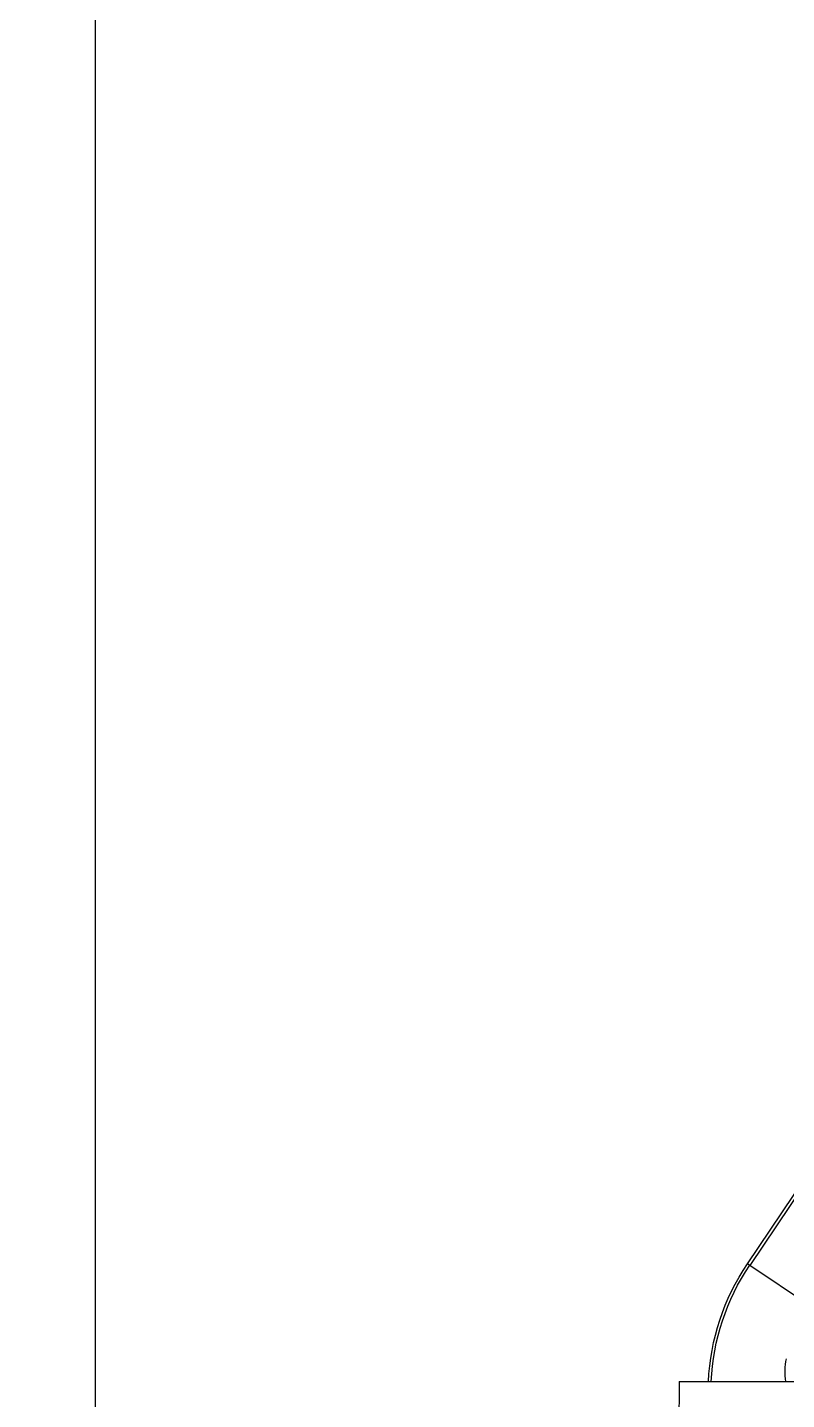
# Model space of a CAD drawing. Header units: millimetres. Extents: x -225363 to 347188, y -782467 to 813415.
# Drawn here: x 50792.6 to 50891.7, y 20523.5 to 20702.6 of the extents above; entities that cross this region are included whole.
import ezdxf

# ---------------------------------------------------------------- set-up
doc = ezdxf.new("R2010")
doc.units = ezdxf.units.MM

# ---------------------------------------------------------------- blocks, each defined once
blk = doc.blocks.new('MB bom')
at = {"color": 8, "linetype": 'Continuous'}
for p, q in [((-199063.15, 638538.09), (-199063.15, 638603.04)), ((-199003.15, 638577.48), (-199047.96, 638547.31)), ((-199047.75, 638547.01), (-199002.95, 638577.18)), ((-199053.21, 638555.11), (-199047.96, 638547.31)), ((-199047.96, 638547.31), (-199047.75, 638547.01)), ((-199063.15, 638538.09), (-199069.15, 638538.04))]:
    blk.add_line(p, q, dxfattribs=at)
for centre, radius, start, end in [((-199061.87, 638559.5), 7.57, 260.2372, 283.0132), ((-199064.51, 638571.89), 29.64, 272.6275, 303.9537), ((-199064.51, 638571.89), 30, 272.5958, 303.9537)]:
    blk.add_arc(centre, radius, start, end, dxfattribs=at)
blk = doc.blocks.new('PMBCB')
h = blk.add_hatch()
h.set_pattern_fill('BTCT2', color=8, scale=30, pattern_type=2)
h.set_pattern_definition([(50, (-27194.2, -11189.96), (215.17805, -18.8256), [22.5, -247.5]), (355, (-27194.2, -11189.96), (-41.6254, 225.6576), [18, -198]), (100.4514, (-27176.26, -11191.53), (173.5528, 206.8319), [19.122, -210.3426]), (46.1842, (-27194.2, -11129.96), (320.1723, -49.6557), [33.75, -371.25]), (96.6356, (-27167.5, -11134.1), (280.3988, 292.2354), [28.683, -315.514]), (351.1842, (-27194.2, -11129.96), (280.3986, 292.2356), [27, -297]), (21, (-27164.2, -11144.96), (179.0721, -120.7857), [22.5, -247.5]), (326, (-27164.2, -11144.96), (72.9946, 217.545), [18, -198]), (71.4514, (-27149.27, -11155.03), (252.0668, 96.7591), [19.122, -210.3426]), (37.5, (-27194.194, -11189.96), (3.64796, 99.86816), [0, -195.6, 0, -201, 0, -198.75]), (7.5, (-27194.19, -11189.96), (78.92086, 118.3235), [0, -114.6, 0, -191.1, 0, -75.75]), (327.5, (-27261.094, -11189.96), (160.14673, -6.76646), [0, -75, 0, -234, 0, -310.5]), (317.5, (-27291.1, -11189.96), (174.95585, 30.0315), [0, -97.5, 0, -155.4, 0, -220.5]), (45, (-27194.19, -11189.96), (-63.6396, 63.6396), []), (45, (-27194.19, -11168.96), (-63.6396, 63.6396), [])])
h.paths.add_polyline_path([(6600, 2700), (-2900, 2700), (-2900, -200), (6600, -200)])
h.paths.add_polyline_path([(5000, 2500), (5000, 0), (0, 0), (0, 2500)], flags=16)
h.paths.add_polyline_path([(5200, 2500), (6400, 2500), (6400, 0), (5200, 0)], flags=16)
h.paths.add_polyline_path([(-200, 2500), (-200, 0), (-2700, 0), (-2700, 2500)], flags=16)
h.paths.add_polyline_path([(5350.97, 389.34), (6075.73, 389.34), (6075.73, 539.34), (5350.97, 539.34)], flags=0)
h.paths.add_polyline_path([(5451.74, 547.35), (5986.02, 547.35), (5986.02, 775.92), (5451.74, 775.92)], flags=0)
h.paths.add_polyline_path([(4155.05, 389.34), (4879.81, 389.34), (4879.81, 539.34), (4155.05, 539.34)], flags=0)
h.paths.add_polyline_path([(4255.82, 547.35), (4790.11, 547.35), (4790.11, 775.92), (4255.82, 775.92)], flags=0)
h.paths.add_polyline_path([(-1032.12, 389.34), (-307.36, 389.34), (-307.36, 539.34), (-1032.12, 539.34)], flags=0)
h.paths.add_polyline_path([(-931.35, 547.35), (-397.07, 547.35), (-397.07, 775.92), (-931.35, 775.92)], flags=0)
blk.add_lwpolyline([(168.39, 1550), (518.39, 1550), (518.39, 2300), (168.39, 2300)], close=True)
at = {"color": 8, "xscale": -0.998699011935332, "yscale": 0.998699011935332, "zscale": 0.998699011935332, "rotation": 270}
blk.add_blockref('MB bom', (-637462.74, 200790.95), dxfattribs=at)

msp = doc.modelspace()

# ---------------------------------------------------------------- block references
msp.add_blockref('PMBCB', (50633.08, 18539.09))

doc.saveas('drawing.dxf')
